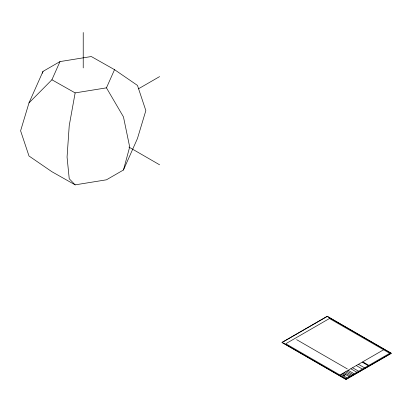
<?xml version="1.0" encoding="UTF-8"?>
<svg xmlns="http://www.w3.org/2000/svg" width="412" height="412" viewBox="0 0 412 412"><rect width="100%" height="100%" fill="white"/><g stroke="black" fill="none" stroke-linecap="round" stroke-linejoin="round"><path stroke-width="0.62" d="M114.536 69.669L106.456 87.849L75.144 92.901L69.231 125.645L67.063 157.06L69.231 178.736L75.144 184.859L106.456 179.807L123.466 169.986L137.459 138.494L145.848 110.596L137.459 85.402L114.536 69.669L91.304 56.537L59.992 61.589L42.987 71.41L28.989 102.902L20.6 130.8L28.989 155.993L51.912 171.727L75.144 184.859M42.493 73.228L42.987 71.41M123.466 169.986L129.687 146.96L123.466 116.895L106.456 87.849M28.989 102.902L51.912 79.768L59.992 61.589M138.417 88.832L159.599 76.601M339.926 374.997L383.608 349.773M364.306 363.358L364.811 363.065M343.541 375.847L345.678 374.616M366.191 364.445L366.695 364.151M51.912 79.768L75.144 92.901M128.935 147.089L159.599 164.795M362.931 361.978L368.58 365.238M362.426 362.266L368.076 365.532M358.682 364.429L364.332 367.695M356.498 365.691L362.148 368.951M352.754 367.849L358.409 371.114M350.993 368.869L356.643 372.134M296.614 339.642L347.316 368.92M348.346 370.393L354.001 373.658M347.048 371.145L352.703 374.41M345.75 371.897L351.405 375.157M344.453 372.644L350.102 375.909M343.361 373.277L349.01 376.537M342.29 373.89L344.612 375.229M341.224 374.508L346.873 377.773M83.224 32.507L83.224 67.913M327.246 316.262L281.88 342.454L346.034 379.493L391.4 353.3L327.246 316.262M327.246 316.437L282.184 342.454L346.034 379.318L391.096 353.3L327.246 316.437M329.461 318.512L285.774 343.732L346.034 378.52L389.721 353.3L329.461 318.512"/></g></svg>
